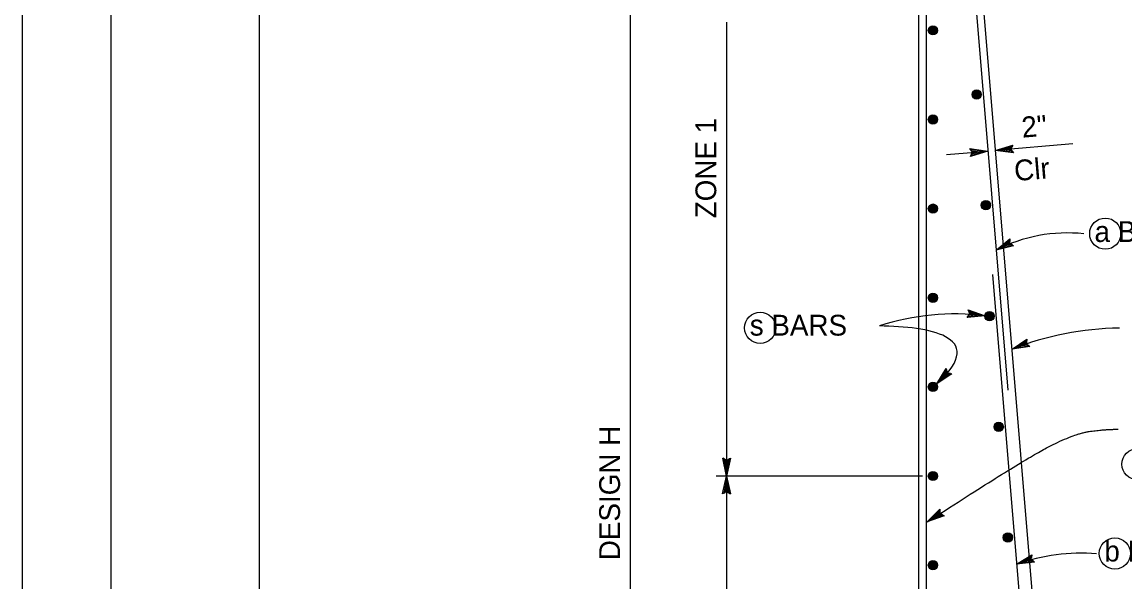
# Model space of a CAD drawing. Extents: x -894 to 866, y -472 to 714.
# Drawn here: x -894 to -522.6, y 259.4 to 447.9 of the extents above; entities that cross this region are included whole.
import ezdxf

# ---------------------------------------------------------------- set-up
doc = ezdxf.new("R2010")
doc.units = 0
for name, color, linetype in [('60 Nongeo Data', 7, 'Continuous'), ('border_PLOTTING-ELEMENTS', 7, 'Continuous'), ('border_rw_22x34_Cut_Lines', 7, 'Continuous'), ('border_SHEET', 7, 'Continuous'), ('str_Concrete-A', 7, 'Continuous'), ('str_Reinforcement-A', 7, 'Continuous'), ('str_Reinforcement-B', 7, 'Continuous'), ('str_Reinforcement-D', 7, 'Continuous'), ('str_Reinforcement-E', 7, 'Continuous'), ('str_Text-A', 7, 'Continuous')]:
    doc.layers.add(name, color=color, linetype=linetype)

# ---------------------------------------------------------------- blocks, each defined once
blk = doc.blocks.new('AHT')
at = {"layer": '60 Nongeo Data'}
blk.add_lwpolyline([(-5.91, 1.32), (0, 0), (-5.91, -1.31), (-5.7, -0.96), (-1.37, 0), (-5.7, 0.97), (-5.49, 0.62), (-2.72, 0), (-5.49, -0.61), (-5.28, -0.26), (-4.08, 0), (-5.28, 0.27), (-5.12, 0), (-5.91, -1.31), (-5.12, 0)], close=True, dxfattribs=at)

msp = doc.modelspace()

# ---------------------------------------------------------------- linework, layer by layer
at = {"layer": 'border_PLOTTING-ELEMENTS'}
for points in [[(-894.04, -472.44), (865.96, -472.44), (865.96, 713.56), (-894.04, 713.56)], [(-864.04, 670.56), (835.96, 670.56), (835.96, -429.44), (-864.04, -429.44)]]:
    msp.add_lwpolyline(points, close=True, dxfattribs=at)
at = {"layer": 'border_rw_22x34_Cut_Lines'}
msp.add_lwpolyline([(-864.04, 670.56), (835.96, 670.56), (835.96, -429.44), (-864.04, -429.44)], close=True, dxfattribs=at)
at = {"layer": 'border_SHEET'}
msp.add_line((-814.04, -404.44), (-814.04, 645.56), dxfattribs=at)
at = {"layer": 'str_Concrete-A'}
for p, q in [((-591.98, 60.4), (-591.98, 540.4)), ((-577.6, 540.4), (-537.6, 60.4))]:
    msp.add_line(p, q, dxfattribs=at)
at = {"layer": 'str_Reinforcement-A'}
msp.add_line((-579.8, 536.65), (-562.08, 324.01), dxfattribs=at)
at = {"layer": 'str_Reinforcement-B'}
msp.add_line((-567.2, 362.9), (-554.79, 213.98), dxfattribs=at)
at = {"layer": 'str_Reinforcement-D'}
msp.add_line((-589.48, 10.4), (-589.48, 536.65), dxfattribs=at)
at = {"layer": 'str_Reinforcement-E'}
for centre, radius in [((-587.26, 445.09), 1.56), ((-587.26, 445.09), 1.37), ((-587.26, 445.09), 1.19), ((-587.26, 445.09), 1), ((-587.26, 445.09), 0.812), ((-587.26, 445.09), 0.625), ((-587.26, 445.09), 0.437), ((-587.26, 445.09), 0.187), ((-572.53, 423.49), 1.56), ((-572.53, 423.49), 1.37), ((-572.53, 423.49), 1.19), ((-572.53, 423.49), 1), ((-572.53, 423.49), 0.812), ((-572.53, 423.49), 0.625), ((-572.53, 423.49), 0.437), ((-572.53, 423.49), 0.187), ((-587.26, 415.09), 1.56), ((-587.26, 415.09), 1.37), ((-587.26, 415.09), 1.19), ((-587.26, 415.09), 1), ((-587.26, 415.09), 0.812), ((-587.26, 415.09), 0.625), ((-587.26, 415.09), 0.437), ((-587.26, 415.09), 0.187), ((-587.26, 385.09), 1.56), ((-587.26, 385.09), 1.37), ((-569.42, 386.26), 1.56), ((-569.42, 386.26), 1.37), ((-569.42, 386.26), 1.19), ((-569.42, 386.26), 1), ((-569.42, 386.26), 0.812), ((-569.42, 386.26), 0.625), ((-569.42, 386.26), 0.437), ((-569.42, 386.26), 0.187), ((-587.26, 385.09), 1.19), ((-587.26, 385.09), 1), ((-587.26, 385.09), 0.812), ((-587.26, 385.09), 0.625), ((-587.26, 385.09), 0.437), ((-587.26, 385.09), 0.187), ((-587.26, 355.09), 1.56), ((-587.26, 355.09), 1.37), ((-587.26, 355.09), 1.19), ((-587.26, 355.09), 1), ((-587.26, 355.09), 0.812), ((-587.26, 355.09), 0.625), ((-587.26, 355.09), 0.437), ((-587.26, 355.09), 0.187), ((-568.22, 348.87), 1.56), ((-568.22, 348.87), 1.37), ((-568.22, 348.87), 1.19), ((-568.22, 348.87), 1), ((-568.22, 348.87), 0.812), ((-568.22, 348.87), 0.625), ((-568.22, 348.87), 0.437), ((-568.22, 348.87), 0.187), ((-587.26, 325.09), 1.56), ((-587.26, 325.09), 1.37), ((-587.26, 325.09), 1.19), ((-587.26, 325.09), 1), ((-587.26, 325.09), 0.812), ((-587.26, 325.09), 0.625), ((-587.26, 325.09), 0.437), ((-587.26, 325.09), 0.187), ((-565.12, 311.64), 1.56), ((-565.12, 311.64), 1.37), ((-565.12, 311.64), 1.19), ((-565.12, 311.64), 1), ((-565.12, 311.64), 0.812), ((-565.12, 311.64), 0.625), ((-565.12, 311.64), 0.437), ((-565.12, 311.64), 0.187), ((-587.26, 295.09), 1.56), ((-587.26, 295.09), 1.37), ((-587.26, 295.09), 1.19), ((-587.26, 295.09), 1), ((-587.26, 295.09), 0.812), ((-587.26, 295.09), 0.625), ((-587.26, 295.09), 0.437), ((-587.26, 295.09), 0.187), ((-562.02, 274.41), 1.56), ((-562.02, 274.41), 1.37), ((-562.02, 274.41), 1.19), ((-562.02, 274.41), 1), ((-562.02, 274.41), 0.812), ((-562.02, 274.41), 0.625), ((-562.02, 274.41), 0.437), ((-562.02, 274.41), 0.187), ((-587.26, 265.09), 1.56), ((-587.26, 265.09), 1.37), ((-587.26, 265.09), 1.19), ((-587.26, 265.09), 1), ((-587.26, 265.09), 0.812), ((-587.26, 265.09), 0.625), ((-587.26, 265.09), 0.437), ((-587.26, 265.09), 0.187)]:
    msp.add_circle(centre, radius, dxfattribs=at)
at = {"layer": 'str_Text-A'}
for p, q in [((-689.16, 164.82), (-689.16, 525.4)), ((-656.75, 447.83), (-656.75, 295.09)), ((-540.18, 406.85), (-566.29, 404.68)), ((-582.73, 403.31), (-568.78, 404.47)), ((-590.76, 295.09), (-660.25, 295.09)), ((-656.75, 295.09), (-656.75, 147.91))]:
    msp.add_line(p, q, dxfattribs=at)
for points in [[(-580.95, 329.46), (-585.97, 326.08), (-582.85, 331.27), (-582.74, 330.87), (-585.03, 327.08), (-581.34, 329.55), (-581.74, 329.63), (-584.09, 328.05), (-582.63, 330.48), (-582.53, 330.09), (-583.16, 329.04), (-582.14, 329.72), (-582.44, 329.79), (-582.85, 331.27), (-582.44, 329.79)], [(-583.52, 281.74), (-589.19, 279.64), (-584.95, 283.94), (-584.93, 283.54), (-588.05, 280.38), (-583.88, 281.92), (-584.25, 282.1), (-586.91, 281.11), (-584.92, 283.13), (-584.91, 282.72), (-585.77, 281.85), (-584.61, 282.28), (-584.9, 282.42), (-584.95, 283.94), (-584.9, 282.42)]]:
    msp.add_lwpolyline(points, close=True, dxfattribs=at)
for centre in [(-529.23, 376.65), (-645.45, 344.94), (-518.35, 299.06), (-525.99, 269.02)]:
    msp.add_circle(centre, 5.25, dxfattribs=at)
for centre, radius, start, end in [((-542.02, 324.93), 51.98, 83.8905, 117.464), ((-579.71, 266.89), 82.76, 83.0673, 108.0127), ((-523.14, 242.55), 102.32, 90.7392, 111.4845), ((-537.34, 202.83), 66.27, 85.5167, 109.147)]:
    msp.add_arc(centre, radius, start, end, dxfattribs=at)
for points, degree in [([(-585.97, 326.08), (-576.71, 334.57), (-579.31, 343.93), (-596.67, 345.41), (-605.31, 345.6)], 3), ([(-589.19, 279.64), (-557.01, 300.43), (-539.68, 309.35), (-529.28, 310.83), (-524.83, 310.83)], 2)]:
    msp.add_open_spline(points, degree=degree, dxfattribs=at)

# ---------------------------------------------------------------- block references
for p, xscale, yscale, rotation in [((-568.78, 404.47), 1.0169150016931934, 1.0119459767928474, 4.763641666353332), ((-566.29, 404.68), 1.0169150016931934, 1.0119459767928476, -175.23635833364673), ((-566, 371.05), 0.9999899770737866, 0.9999899770737867, -152.53595995827453), ((-569.72, 349.05), 0.9999899770737866, 0.9999899770737869, -6.932710603003095), ((-560.62, 337.75), 0.9999899770737867, 0.9999899770737867, -158.5154945423297), ((-656.75, 295.09), 1.0169491380145277, 1.0120610135829242, -90), ((-656.75, 295.09), 1.0169150016931934, 1.0119459767928476, 90), ((-559.08, 265.43), 0.9999899770737866, 0.9999899770737867, -160.85300975928035)]:
    msp.add_blockref('AHT', p, dxfattribs=dict(at, xscale=xscale, yscale=yscale, rotation=rotation))

# ---------------------------------------------------------------- texts
for s, rotation, p in [('2"', 4.7636, (-557.13, 408.95)), ('ZONE 1', 90, (-660.25, 381.83)), ('Clr', 4.7636, (-559.63, 394.35)), ('DESIGN H', 90, (-692.66, 266.75))]:
    msp.add_text(s, height=7, rotation=rotation, dxfattribs=at).set_placement(p)
for s, p in [('a BARS', (-532.85, 373.86)), ('s BARS', (-648.96, 342.35)), ('b BARS', (-529.53, 266.31))]:
    msp.add_text(s, height=7, dxfattribs=at).set_placement(p)

doc.saveas('drawing.dxf')
